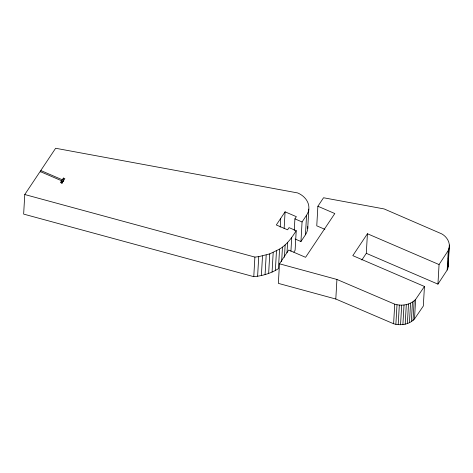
<?xml version="1.0" encoding="UTF-8"?>
<svg xmlns="http://www.w3.org/2000/svg" width="473" height="473" viewBox="0 0 473 473"><rect width="100%" height="100%" fill="white"/><g stroke="black" fill="none" stroke-linecap="round" stroke-linejoin="round"><path stroke-width="0.71" d="M437.939 284.137L439.062 264.561L367.426 233.745L366.303 253.321L437.939 284.137L447.168 270.036L447.819 268.268L448.221 264.584M324.88 229.322L316.762 225.828L317.886 206.252L323.55 197.761L384.147 208.942L441.664 233.845C446.831 236.636 450.674 242.75 448.948 248.692L447.819 268.268M61.484 182.945L61.608 180.769L40.116 171.522L24.767 194.527L23.65 214.103L253.776 276.67C262.462 275.907 271.041 273.317 278.449 268.67L279.567 249.094C286.821 244.76 291.806 237.742 296.216 230.712L289.056 227.631L287.59 229.819L276.309 224.965L285.083 211.827L296.364 216.681L294.904 218.869L294.241 230.469M40.702 171.971L40.784 170.522L55.637 148.262L297.688 192.943A20.794 16.372 3.3 0 1 306.569 215.209L305.452 234.785L300.952 241.526L295.087 239.007M62.069 183.394L62.276 179.77L63.417 178.061L64.848 178.676L61.88 183.128L60.443 182.513L61.608 180.769M63.211 181.685L63.417 178.061M253.776 276.67L254.888 257.093L24.767 194.527M257.614 276.22L258.731 256.644L269.758 253.877L279.567 249.094M261.386 275.534L262.503 255.958M265.075 274.606L266.187 255.03M268.646 273.447L269.758 253.877M272.076 272.07L273.193 252.493M275.357 270.473L276.469 250.897M280.199 227.099L280.696 218.396M317.886 206.252L334.807 213.536L305.576 257.318L288.654 250.04L279.478 263.804L278.355 283.374L335.806 299.031L393.607 323.751C400.726 325.897 409.281 324.561 414.502 318.985L423.317 306.043L424.447 286.472L352.811 255.645L367.426 233.745M281.636 261.604L282.464 247.101M284.131 228.5L285.083 211.827M284.444 257.253L285.142 244.925M287.01 252.736L287.59 242.584M290.93 251.24L291.717 237.464M296.216 230.712L295.105 250.288L293.875 252.127M300.952 241.526L302.064 221.955L306.569 215.209M307.71 228.696L308.822 209.125M335.806 299.031L336.93 279.454L279.478 263.804M393.607 323.751L394.736 304.174L336.93 279.454M395.871 324.318L397.001 304.742L394.736 304.174M398.201 324.649L399.324 305.073L397.001 304.742M400.554 324.738L401.683 305.162C406.815 305.061 412.089 303.246 415.631 299.415L424.447 286.472M402.895 324.584L404.019 305.008M405.184 324.188L406.307 304.612M407.377 323.562L408.501 303.985M409.435 322.71L410.564 303.134M411.333 321.652L412.462 302.076M413.03 320.404L414.159 300.828M414.502 318.985L415.631 299.415M447.168 270.036L448.292 250.459L448.948 248.692M448.173 259.109L448.256 257.661M448.629 251.133L448.711 249.685M448.173 266.441L449.35 245.014M439.062 264.561L448.292 250.459M361.833 260.014L366.303 253.321M254.888 257.093L258.731 256.644M399.324 305.073L401.683 305.162M294.904 218.869L302.064 221.955M40.784 170.522L62.276 179.77M307.763 226.555A20.794 16.372 3.3 0 1 305.452 234.785"/></g></svg>
